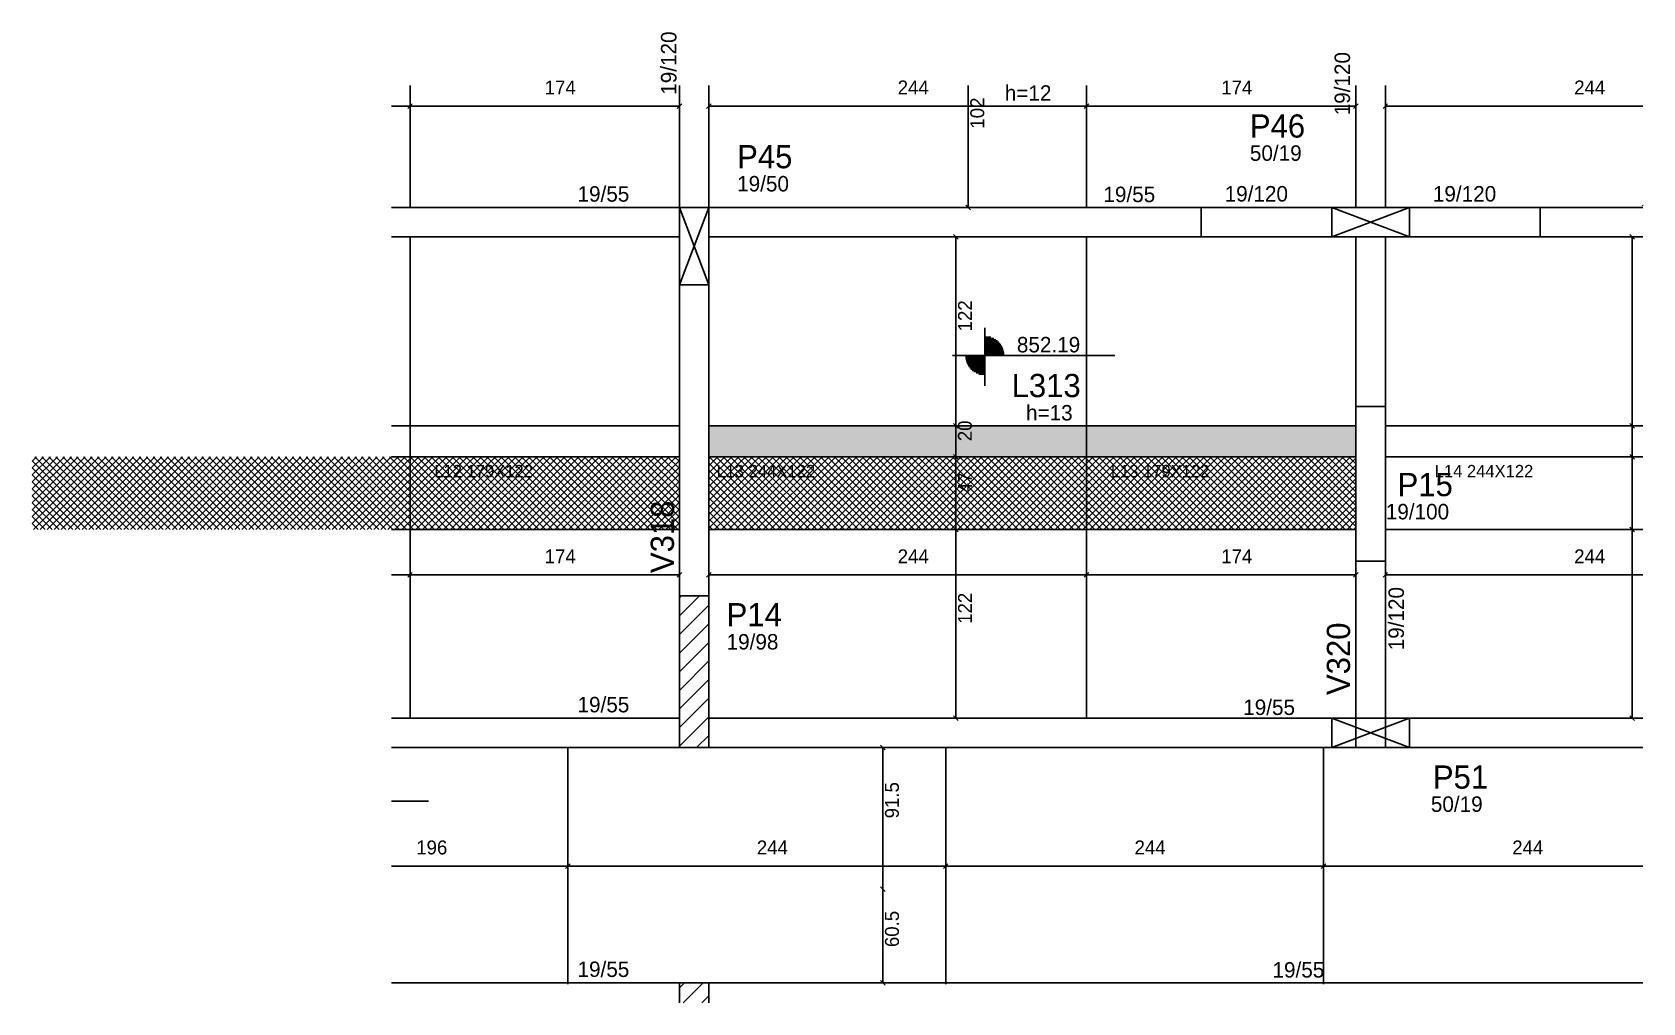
# Model space of a CAD drawing. Header units: metres. Extents: x 4041 to 5081, y 2097 to 2724.
import ezdxf

# ---------------------------------------------------------------- set-up
doc = ezdxf.new("R2010")
doc.units = ezdxf.units.M
for name, color, linetype in [('1', 7, 'Continuous'), ('3', 7, 'Continuous'), ('4', 7, 'Continuous'), ('7', 7, 'Continuous'), ('9', 7, 'Continuous'), ('AUX00', 7, 'Continuous'), ('Hachura', 7, 'Continuous'), ('Painéis', 7, 'Continuous')]:
    doc.layers.add(name, color=color, linetype=linetype)

msp = doc.modelspace()

# ---------------------------------------------------------------- hatches: boundary and pattern name
at = {"layer": '9'}
h = msp.add_hatch(color=7, dxfattribs=at)
h.dxf.hatch_style = 1
h.paths.add_polyline_path([(4478.1, 2280.9), (4478.1, 2280.9), (4478.1, 2405.9), (4478.1, 2405.9), (4478.1, 2280.9)])
at = {"layer": 'Hachura'}
h = msp.add_hatch(color=7, dxfattribs=at)
h.dxf.hatch_style = 1
h.paths.add_polyline_path([(4478.1, 2449.9), (4896.1, 2449.9), (4896.1, 2469.9), (4478.1, 2469.9), (4478.1, 2449.9)])
h = msp.add_hatch(dxfattribs=at)
h.set_pattern_fill('ANSI37')
h.paths.add_polyline_path([(4459.1, 2449.9), (4041.1, 2449.9), (4041.1, 2402.9), (4459.1, 2402.9), (4459.1, 2449.9)])
h = msp.add_hatch(dxfattribs=at)
h.set_pattern_fill('ANSI37')
h.paths.add_polyline_path([(4896.1, 2449.9), (4478.1, 2449.9), (4478.1, 2402.9), (4896.1, 2402.9), (4896.1, 2449.9)])

# ---------------------------------------------------------------- linework, layer by layer
at = {"layer": '1', "color": 1, "lineweight": 25}
for p, q in [((4459.1, 2560.9), (4478.1, 2610.9)), ((4478.1, 2560.9), (4459.1, 2610.9)), ((4880.6, 2591.9), (4930.6, 2610.9)), ((4930.6, 2591.9), (4880.6, 2610.9)), ((4880.6, 2261.9), (4930.6, 2280.9)), ((4930.6, 2261.9), (4880.6, 2280.9))]:
    msp.add_line(p, q, dxfattribs=at)
at = {"layer": '3', "color": 3, "lineweight": 25}
for p, q in [((4796.1, 2591.9), (4796.1, 2610.9)), ((5015.1, 2591.9), (5015.1, 2610.9)), ((4656.4, 2527.7), (4656.4, 2533.2)), ((4656.4, 2527.7), (4656.4, 2502.7)), ((4656.4, 2527.1), (4660.3, 2527.1)), ((4656.4, 2526.3), (4662.2, 2526.3)), ((4656.4, 2525.5), (4663.5, 2525.5)), ((4656.4, 2524.7), (4664.5, 2524.7)), ((4656.4, 2523.9), (4665.4, 2523.9)), ((4656.4, 2523.1), (4666.1, 2523.1)), ((4656.4, 2522.4), (4666.7, 2522.4)), ((4656.4, 2521.6), (4667.2, 2521.6)), ((4656.4, 2520.8), (4667.6, 2520.8)), ((4656.4, 2520), (4668, 2520)), ((4656.4, 2519.2), (4668.3, 2519.2)), ((4656.4, 2518.4), (4668.5, 2518.4)), ((4656.4, 2517.6), (4668.7, 2517.6)), ((4643.9, 2515.2), (4635.5, 2515.2)), ((4643.9, 2515.2), (4668.9, 2515.2)), ((4656.4, 2514.4), (4643.9, 2514.4)), ((4656.4, 2513.6), (4644, 2513.6)), ((4656.4, 2512.8), (4644.1, 2512.8)), ((4656.4, 2512), (4644.3, 2512)), ((4656.4, 2511.3), (4644.5, 2511.3)), ((4656.4, 2510.5), (4644.8, 2510.5)), ((4656.4, 2509.7), (4645.2, 2509.7)), ((4656.4, 2508.9), (4645.6, 2508.9)), ((4656.4, 2508.1), (4646.1, 2508.1)), ((4656.4, 2507.3), (4646.7, 2507.3)), ((4656.4, 2516.8), (4668.8, 2516.8)), ((4656.4, 2516), (4668.9, 2516)), ((4668.9, 2515.2), (4740.3, 2515.2)), ((4656.4, 2506.5), (4647.4, 2506.5)), ((4656.4, 2505.7), (4648.3, 2505.7)), ((4656.4, 2504.9), (4649.3, 2504.9)), ((4656.4, 2504.1), (4650.7, 2504.1)), ((4656.4, 2503.3), (4652.6, 2503.3)), ((4656.4, 2502.7), (4656.4, 2495.8)), ((4459.1, 2347), (4472, 2359.9)), ((4459.1, 2359), (4460, 2359.9)), ((4459.1, 2335), (4478.1, 2354)), ((4459.1, 2323), (4478.1, 2342)), ((4459.1, 2310.9), (4478.1, 2329.9)), ((4459.1, 2298.9), (4478.1, 2317.9)), ((4459.1, 2286.9), (4478.1, 2305.9)), ((4459.1, 2274.9), (4478.1, 2293.9)), ((4459.1, 2262.8), (4478.1, 2281.8)), ((4470.2, 2261.9), (4478.1, 2269.8)), ((4273.1, 2227.3), (4297, 2227.3)), ((4459.1, 2106.6), (4462.4, 2109.9)), ((4461.5, 2097), (4474.5, 2109.9)), ((4473.5, 2097), (4478.1, 2101.5))]:
    msp.add_line(p, q, dxfattribs=at)
for points in [[(4459.1, 2689.7), (4459.1, 2610.9)], [(4478.1, 2610.9), (4478.1, 2689.7)], [(4896.1, 2689.7), (4896.1, 2610.9)], [(4915.1, 2610.9), (4915.1, 2689.7)], [(4459.1, 2610.9), (4273.1, 2610.9)], [(4896.1, 2610.9), (4478.1, 2610.9)], [(5081.4, 2610.9), (4915.1, 2610.9)], [(4273.1, 2591.9), (4459.1, 2591.9)], [(4459.1, 2591.9), (4459.1, 2359.9)], [(4478.1, 2591.9), (4896.1, 2591.9)], [(4478.1, 2359.9), (4478.1, 2591.9)], [(4896.1, 2591.9), (4896.1, 2482.4)], [(4915.1, 2591.9), (5081.4, 2591.9)], [(4915.1, 2482.4), (4915.1, 2591.9)], [(4896.1, 2382.4), (4896.1, 2261.9)], [(4915.1, 2261.9), (4915.1, 2382.4)], [(4459.1, 2280.9), (4273.1, 2280.9)], [(4896.1, 2280.9), (4478.1, 2280.9)], [(5081.4, 2280.9), (4915.1, 2280.9)], [(4273.1, 2261.9), (4459.1, 2261.9)], [(4478.1, 2261.9), (4905.6, 2261.9)], [(4905.6, 2261.9), (5081.4, 2261.9)], [(4459.1, 2109.9), (4273.1, 2109.9)], [(4905.6, 2109.9), (4478.1, 2109.9)], [(5081.4, 2109.9), (4905.6, 2109.9)]]:
    msp.add_lwpolyline(points, dxfattribs=at)
at = {"layer": '7', "color": 7, "lineweight": 25}
for points in [[(4478.1, 2610.9), (4459.1, 2610.9)], [(4459.1, 2610.9), (4459.1, 2560.9)], [(4478.1, 2560.9), (4478.1, 2610.9)], [(4930.6, 2610.9), (4880.6, 2610.9)], [(4880.6, 2610.9), (4880.6, 2591.9)], [(4930.6, 2591.9), (4930.6, 2610.9)], [(4880.6, 2591.9), (4930.6, 2591.9)], [(4459.1, 2560.9), (4478.1, 2560.9)], [(4915.1, 2482.4), (4896.1, 2482.4)], [(4896.1, 2482.4), (4896.1, 2382.4)], [(4915.1, 2382.4), (4915.1, 2482.4)], [(4896.1, 2382.4), (4915.1, 2382.4)], [(4478.1, 2359.9), (4459.1, 2359.9)], [(4459.1, 2359.9), (4459.1, 2261.9)], [(4478.1, 2261.9), (4478.1, 2359.9)], [(4930.6, 2280.9), (4880.6, 2280.9)], [(4880.6, 2280.9), (4880.6, 2261.9)], [(4930.6, 2261.9), (4930.6, 2280.9)], [(4459.1, 2261.9), (4478.1, 2261.9)], [(4880.6, 2261.9), (4930.6, 2261.9)], [(4478.1, 2109.9), (4459.1, 2109.9)], [(4459.1, 2109.9), (4459.1, 2097)], [(4478.1, 2097), (4478.1, 2109.9)]]:
    msp.add_lwpolyline(points, dxfattribs=at)
at = {"layer": 'Painéis', "color": 200, "lineweight": 25}
for p, q in [((4285.1, 2610.9), (4285.1, 2689.7)), ((4722.1, 2610.9), (4722.1, 2689.7)), ((4285.1, 2280.9), (4285.1, 2591.9)), ((4722.1, 2280.9), (4722.1, 2591.9)), ((4273.1, 2469.9), (4459.1, 2469.9)), ((4478.1, 2469.9), (4896.1, 2469.9)), ((4915.1, 2469.9), (5081.4, 2469.9)), ((4273.1, 2449.9), (4459.1, 2449.9)), ((4478.1, 2449.9), (4896.1, 2449.9)), ((4915.1, 2449.9), (5081.4, 2449.9)), ((4273.1, 2402.9), (4459.1, 2402.9)), ((4478.1, 2402.9), (4896.1, 2402.9)), ((4915.1, 2402.9), (5081.4, 2402.9)), ((4387.1, 2261.9), (4387.1, 2109)), ((4631.1, 2261.9), (4631.1, 2109)), ((4875.1, 2261.9), (4875.1, 2109))]:
    msp.add_line(p, q, dxfattribs=at)
at = {"layer": 'Painéis', "color": 4, "lineweight": 25}
for p, q in [((4645.6, 2689.7), (4645.6, 2610.9)), ((4273.1, 2676.4), (4285.1, 2676.4)), ((4285.1, 2676.4), (4459.1, 2676.4)), ((4478.1, 2676.4), (4722.1, 2676.4)), ((4722.1, 2676.4), (4896.1, 2676.4)), ((4915.1, 2676.4), (5081.4, 2676.4)), ((4645.9, 2610.9), (4648.6, 2610.9)), ((4637.6, 2591.9), (4637.6, 2469.9)), ((5074.6, 2591.9), (5074.6, 2469.9)), ((4637.6, 2469.9), (4637.6, 2449.9)), ((5074.6, 2469.9), (5074.6, 2449.9)), ((4637.6, 2449.9), (4637.6, 2402.9)), ((5074.6, 2449.9), (5074.6, 2402.9)), ((4637.6, 2402.9), (4637.6, 2280.9)), ((5074.6, 2402.9), (5074.6, 2280.9)), ((4273.1, 2373.5), (4285.1, 2373.5)), ((4285.1, 2373.5), (4459.1, 2373.5)), ((4478.1, 2373.5), (4722.1, 2373.5)), ((4722.1, 2373.5), (4896.1, 2373.5)), ((4915.1, 2373.5), (5081.4, 2373.5)), ((4590.5, 2170.4), (4590.5, 2261.9)), ((4387.1, 2185.3), (4273.1, 2185.3)), ((4631.1, 2185.3), (4387.1, 2185.3)), ((4875.1, 2185.3), (4631.1, 2185.3)), ((5081.4, 2185.3), (4875.1, 2185.3)), ((4590.5, 2170.4), (4590.5, 2109.9))]:
    msp.add_line(p, q, dxfattribs=at)
at = {"layer": 'Painéis', "color": 0, "lineweight": 25}
for p, q in [((4283.6, 2674.9), (4286.6, 2677.9)), ((4286.6, 2677.9), (4283.6, 2674.9)), ((4457.6, 2674.9), (4460.6, 2677.9)), ((4479.6, 2677.9), (4476.6, 2674.9)), ((4720.6, 2674.9), (4723.6, 2677.9)), ((4723.6, 2677.9), (4720.6, 2674.9)), ((4894.6, 2674.9), (4897.6, 2677.9)), ((4916.6, 2677.9), (4913.6, 2674.9)), ((4644.1, 2612.4), (4647.1, 2609.4)), ((5081.1, 2612.4), (5081.4, 2612.1)), ((4639.1, 2590.4), (4636.1, 2593.4)), ((5076.1, 2590.4), (5073.1, 2593.4)), ((4636.1, 2471.4), (4639.1, 2468.4)), ((4639.1, 2468.4), (4636.1, 2471.4)), ((5073.1, 2471.4), (5076.1, 2468.4)), ((5076.1, 2468.4), (5073.1, 2471.4)), ((4636.1, 2451.4), (4639.1, 2448.4)), ((4639.1, 2448.4), (4636.1, 2451.4)), ((5073.1, 2451.4), (5076.1, 2448.4)), ((5076.1, 2448.4), (5073.1, 2451.4)), ((4636.1, 2404.4), (4639.1, 2401.4)), ((4639.1, 2401.4), (4636.1, 2404.4)), ((5073.1, 2404.4), (5076.1, 2401.4)), ((5076.1, 2401.4), (5073.1, 2404.4)), ((4283.6, 2372), (4286.6, 2375)), ((4286.6, 2375), (4283.6, 2372)), ((4457.6, 2372), (4460.6, 2375)), ((4479.6, 2375), (4476.6, 2372)), ((4720.6, 2372), (4723.6, 2375)), ((4723.6, 2375), (4720.6, 2372)), ((4894.6, 2372), (4897.6, 2375)), ((4916.6, 2375), (4913.6, 2372)), ((4636.1, 2282.4), (4639.1, 2279.4)), ((5073.1, 2282.4), (5076.1, 2279.4)), ((4592, 2260.4), (4589, 2263.4)), ((4388.6, 2186.8), (4385.6, 2183.8)), ((4385.6, 2183.8), (4388.6, 2186.8)), ((4632.6, 2186.8), (4629.6, 2183.8)), ((4629.6, 2183.8), (4632.6, 2186.8)), ((4876.6, 2186.8), (4873.6, 2183.8)), ((4873.6, 2183.8), (4876.6, 2186.8)), ((4589, 2171.9), (4592, 2168.9)), ((4592, 2168.9), (4589, 2171.9)), ((4589, 2111.4), (4592, 2108.4))]:
    msp.add_line(p, q, dxfattribs=at)

# ---------------------------------------------------------------- texts
at = {"layer": '3', "color": 3, "lineweight": 25}
for p in [(4457.2, 2683.8), (4892.3, 2670.5), (4927.1, 2324.8)]:
    msp.add_text('19/120', height=10, rotation=90, dxfattribs=at).set_placement(p)
for s, p in [('h=12', (4669.3, 2679.9)), ('50/19', (4827.6, 2641.1)), ('19/55', (4393.3, 2614.7)), ('19/50', (4496.4, 2621.3)), ('19/55', (4733, 2614.4)), ('19/120', (4811.3, 2614.8)), ('19/120', (4945.8, 2614.8)), ('852.19', (4677.1, 2517.3)), ('h=13', (4683, 2473.3)), ('19/100', (4915.4, 2409.4)), ('19/98', (4489.6, 2325.3)), ('19/55', (4393.3, 2284.7)), ('19/55', (4823.3, 2283)), ('50/19', (4944.5, 2220.4)), ('19/55', (4393.3, 2113.7)), ('19/55', (4842.2, 2113.3))]:
    msp.add_text(s, height=10, dxfattribs=at).set_placement(p)
at = {"layer": '4', "color": 4, "lineweight": 25}
for s, p in [('P46', (4827.6, 2656.1)), ('P45', (4496.4, 2636.3)), ('L313', (4673.7, 2488.4)), ('P15', (4923, 2424.4)), ('P14', (4489.6, 2340.3)), ('P51', (4945.8, 2235.4))]:
    msp.add_text(s, height=15, dxfattribs=at).set_placement(p)
for s, p in [('V318', (4455.6, 2374.7)), ('V320', (4892.3, 2295.9))]:
    msp.add_text(s, height=15, rotation=90, dxfattribs=at).set_placement(p)
at = {"layer": 'AUX00', "color": 7, "lineweight": 25}
for s, p in [('L12^J179X122', (4300.8, 2436.6)), ('L13^J244X122', (4483.1, 2436.6)), ('L13^J179X122', (4737.8, 2436.6)), ('L14^J244X122', (4947, 2436.6))]:
    msp.add_text(s, height=8, dxfattribs=at).set_placement(p)
at = {"layer": 'Painéis', "color": 240, "lineweight": 25}
for s, p in [('174', (4372.1, 2684)), ('244', (4600.1, 2684)), ('174', (4809.1, 2684)), ('244', (5037.1, 2684)), ('174', (4372.1, 2381)), ('244', (4600.1, 2381)), ('174', (4809.1, 2381)), ('244', (5037.1, 2381)), ('196', (4289.1, 2192.9)), ('244', (4509.1, 2192.9)), ('244', (4753.1, 2192.9)), ('244', (4997.1, 2192.9))]:
    msp.add_text(s, height=9, dxfattribs=at).set_placement(p)
for s, p in [('102', (4656, 2661.9)), ('122', (4648.1, 2530.9)), ('20', (4648, 2459.9)), ('47', (4648.1, 2426.4)), ('122', (4648.1, 2341.9)), ('91.5', (4600.9, 2216.2)), ('60.5', (4600.9, 2133))]:
    msp.add_text(s, height=9, rotation=90, dxfattribs=at).set_placement(p)

doc.saveas('drawing.dxf')
